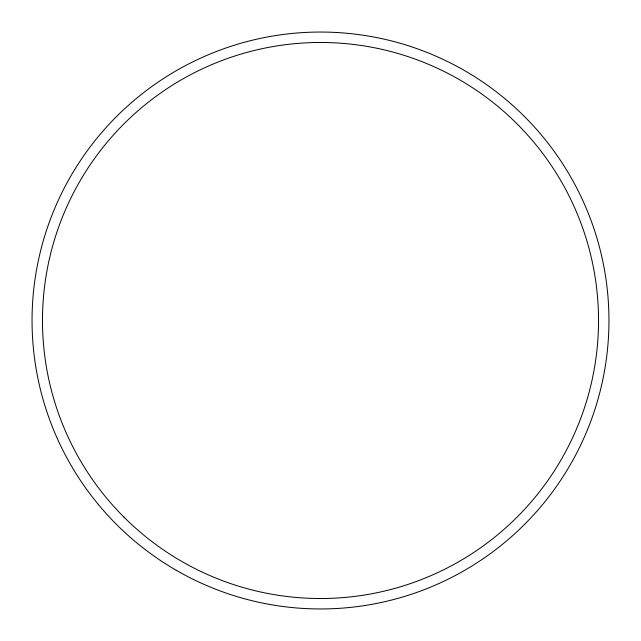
<?xml version="1.0" encoding="UTF-8"?>
<svg xmlns="http://www.w3.org/2000/svg" width="641" height="641" viewBox="0 0 641 641"><rect width="100%" height="100%" fill="white"/><g stroke="black" fill="none" stroke-linecap="round" stroke-linejoin="round"><path stroke-width="0.96" d="M176.275 570.306A288.45 288.45 0 0 0 608.95 320.5A288.45 288.45 0 0 0 176.275 70.694A288.45 288.45 0 0 0 176.275 570.306M123.913 517.087A278.018 278.018 0 0 0 589.047 392.46A278.018 278.018 0 0 0 248.54 51.953A278.018 278.018 0 0 0 123.913 517.087"/></g></svg>
